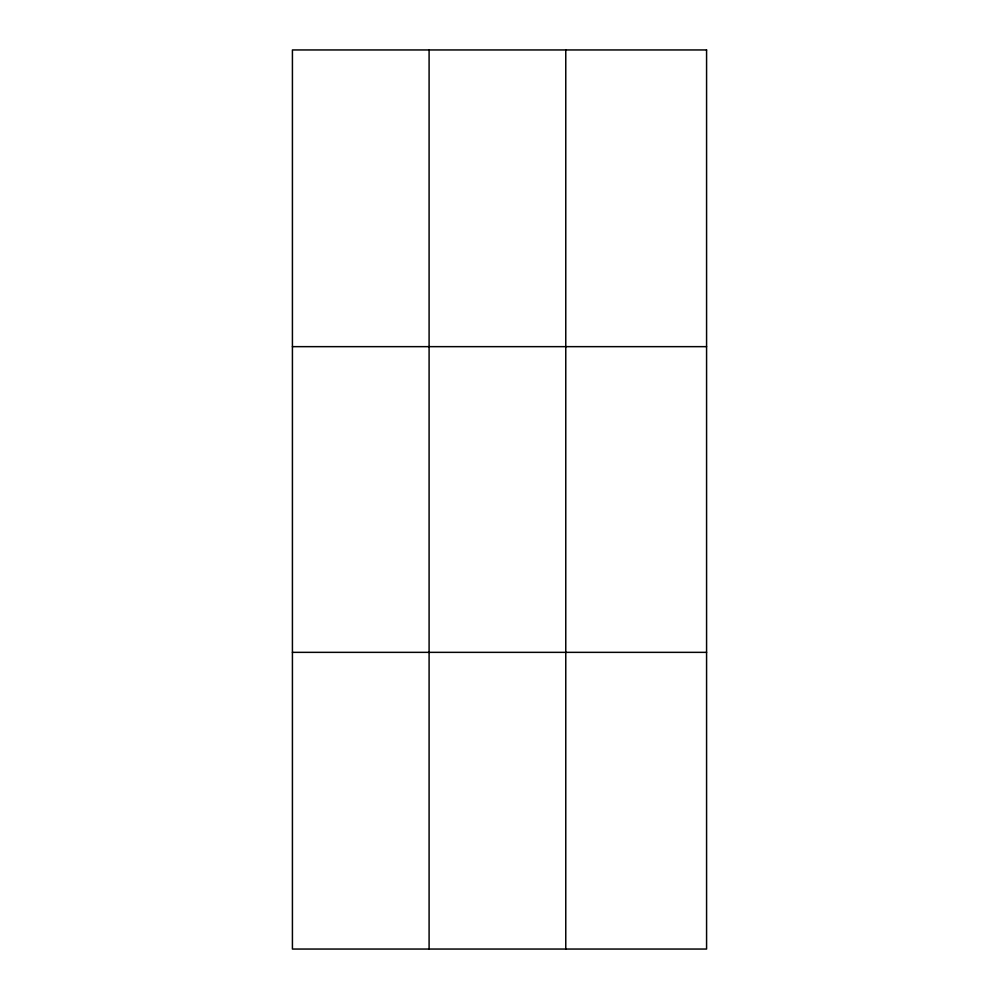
<?xml version="1.0" encoding="UTF-8"?>
<svg xmlns="http://www.w3.org/2000/svg" width="999" height="999" viewBox="0 0 999 999"><rect width="100%" height="100%" fill="white"/><g stroke="black" fill="none" stroke-linecap="round" stroke-linejoin="round"><path stroke-width="1.5" d="M429.095 949.05L429.095 49.95M565.771 949.05L565.771 49.95M292.42 346.653L706.58 346.653M292.42 652.347L706.58 652.347M706.58 49.95L706.58 949.05L292.42 949.05L292.42 49.95L706.58 49.95"/></g></svg>
